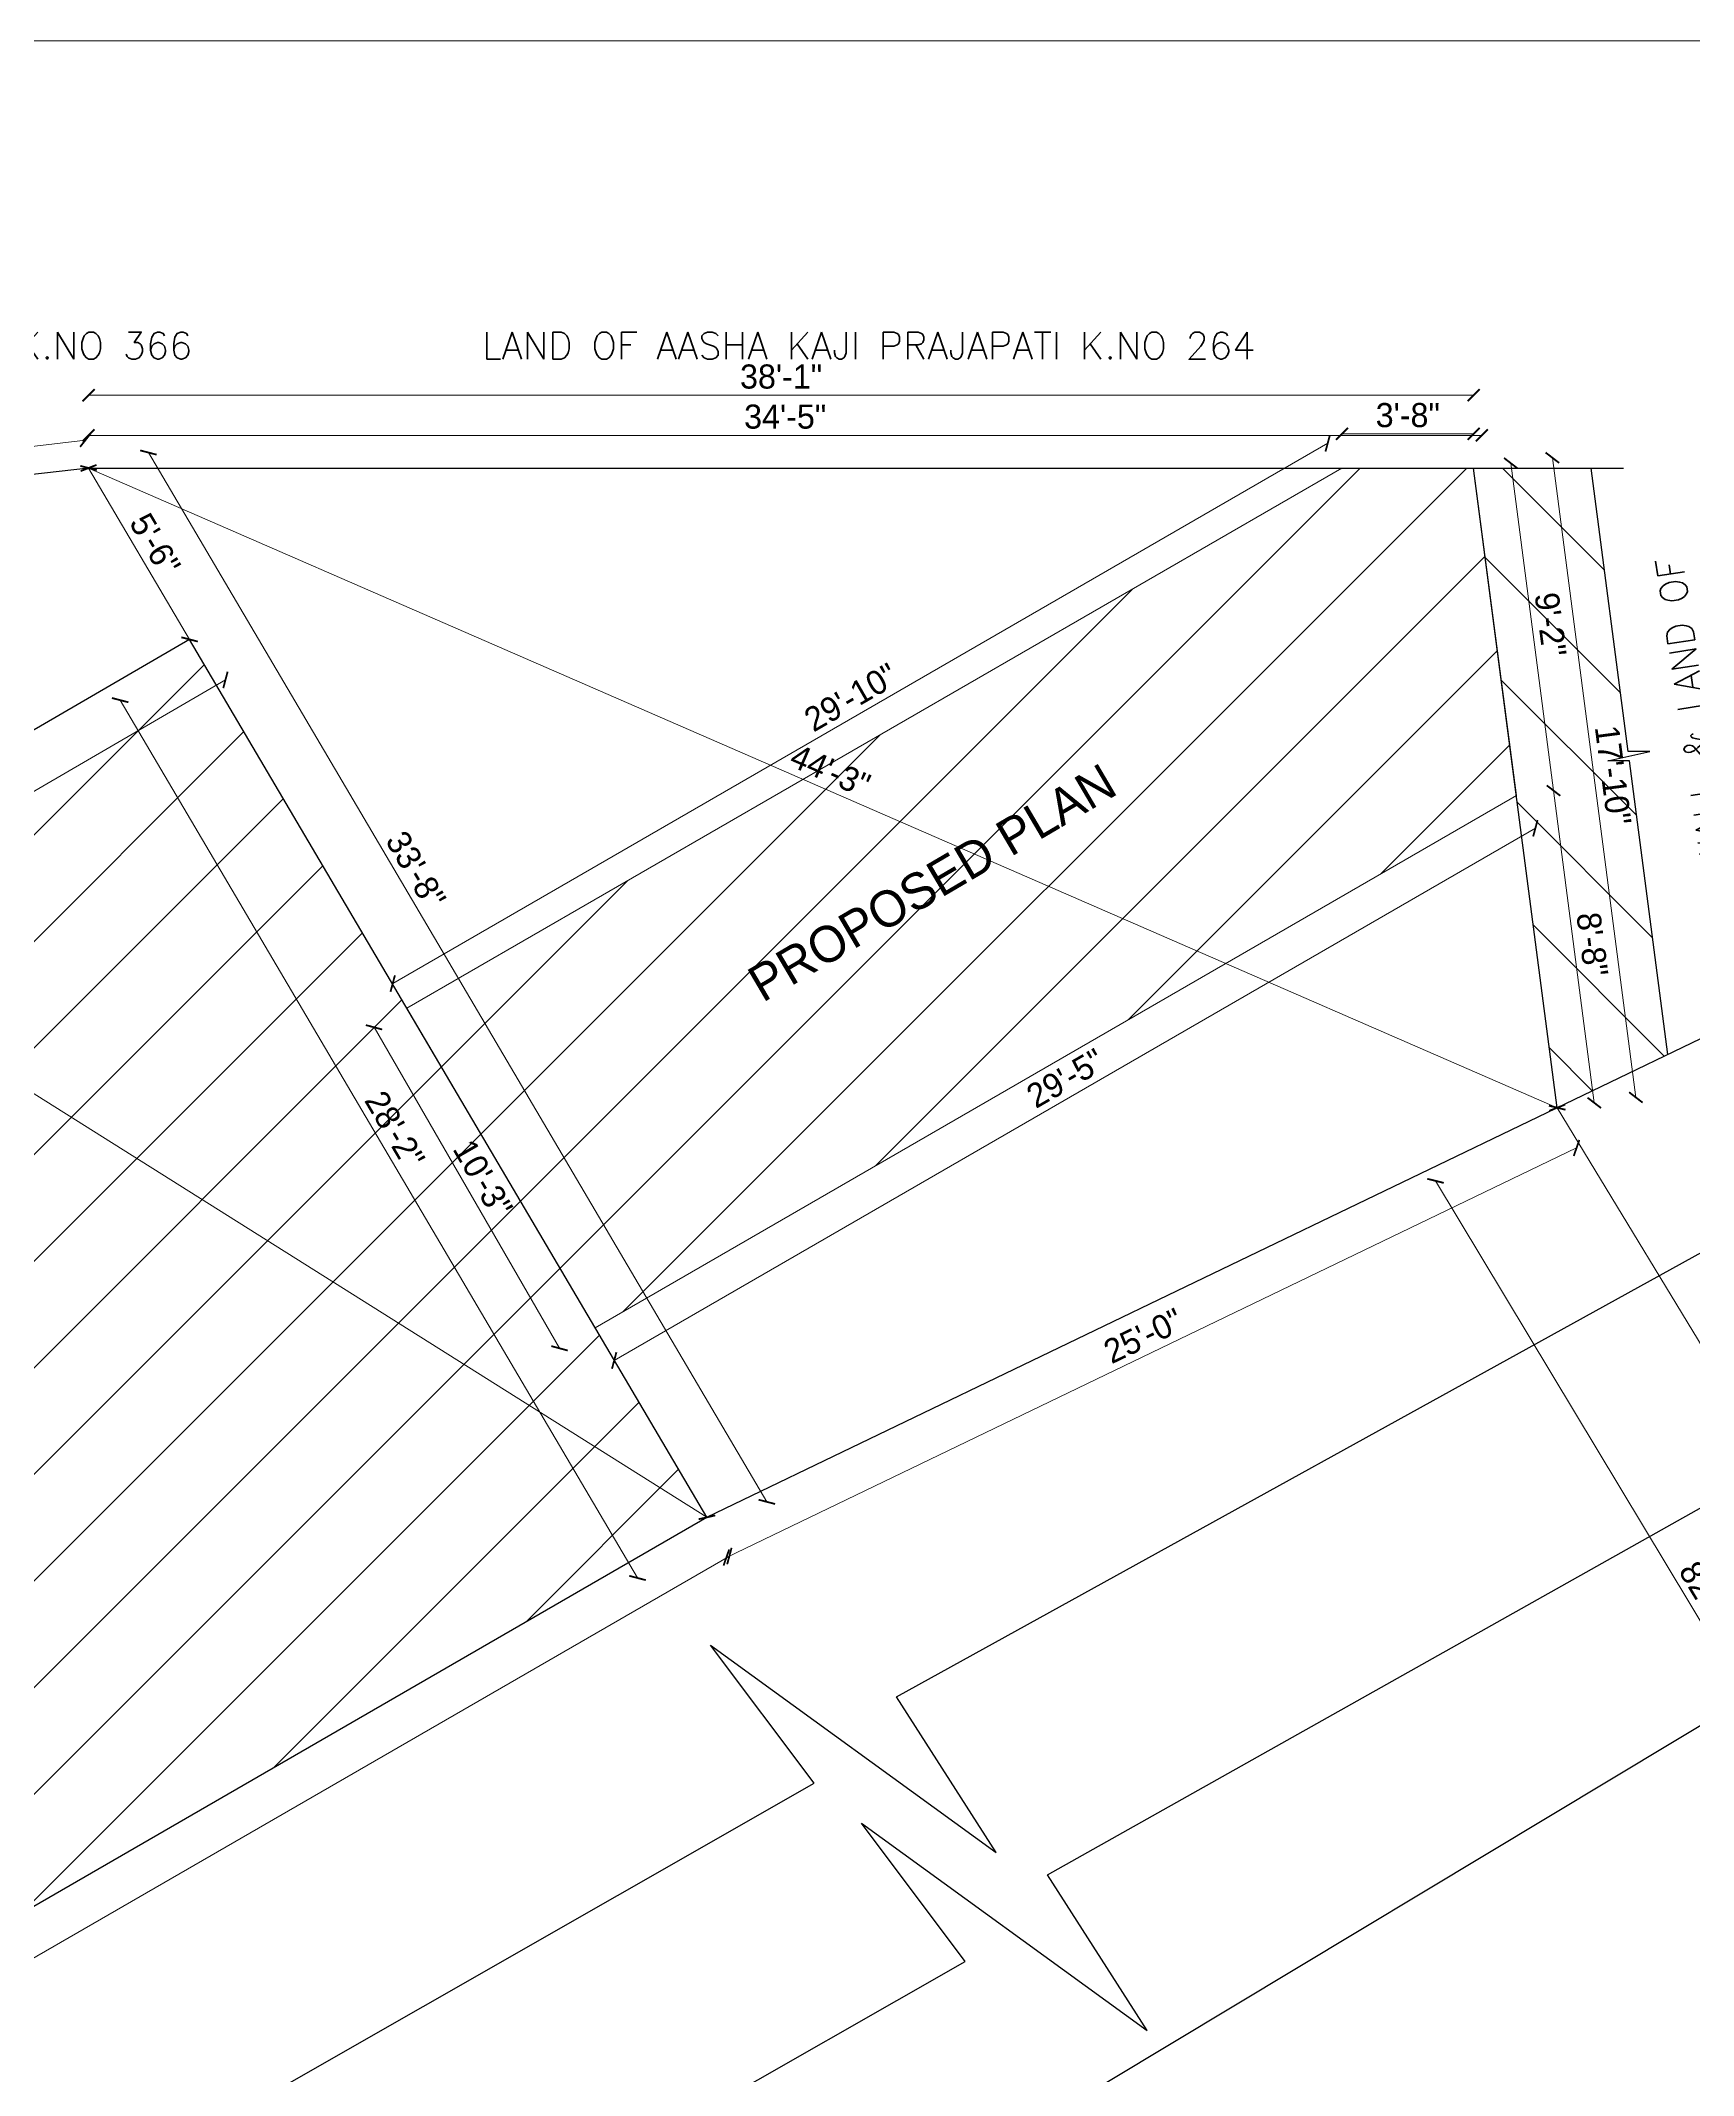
# Model space of a CAD drawing. Header units: inches. Extents: x 20273 to 45441, y -4696 to -1121.
# Drawn here: x 42812 to 43360, y -3121 to -2446 of the extents above; entities that cross this region are included whole.
import ezdxf

# ---------------------------------------------------------------- set-up
doc = ezdxf.new("R2010")
doc.units = ezdxf.units.IN
doc.header["$LTSCALE"] = 5
doc.header["$MEASUREMENT"] = 0
for name, color, linetype, lineweight in [('A-WALL', 7, 'Continuous', 9), ('ele1', 21, 'Continuous', 20), ('HATCH', 253, 'Continuous', 0)]:
    doc.layers.add(name, color=color, linetype=linetype, lineweight=lineweight)
for name, color, linetype in [('DIM', 5, 'Continuous'), ('TEXT', 6, 'Continuous'), ('WALL', 7, 'Continuous')]:
    doc.layers.add(name, color=color, linetype=linetype)
doc.styles.add('ROMANS', font='romans.shx', dxfattribs={"width": 0.8})
doc.styles.add('tt', font='stylu.ttf', dxfattribs={"height": 8})
doc.dimstyles.new('Copy(2) of STANDARD', dxfattribs={"dimtxt": 2, "dimasz": 4, "dimexe": 0, "dimexo": 0, "dimgap": 2, "dimtad": 1, "dimdec": 0, "dimzin": 0, "dimdsep": 46, "dimlunit": 3, "dimtxsty": 'tt', "dimblk": 'ARCHTICK', "dimcen": 0.0505, "dimse1": 1, "dimse2": 1, "dimclrd": 5, "dimclre": 5, "dimclrt": 7, "dimadec": 1, "dimazin": 0, "dimtm": 1e-09, "dimtfac": 1, "dimtdec": 0, "dimtofl": 0, "dimtmove": 1, "dimatfit": 3, "dimfxl": 1, "dimtolj": 2, "dimtzin": 0, "dimlwd": 13, "dimarcsym": 0})
pattern_1 = [(45, (22181.04, 915.08), (-17.67767, 17.67767), [])]

# ---------------------------------------------------------------- blocks, each defined once
blk = doc.blocks.new('_ArchTick')
at = {"color": 0, "linetype": 'ByBlock', "const_width": 0.15}
blk.add_lwpolyline([(-0.5, -0.5), (0.5, 0.5)], dxfattribs=at)
blk = doc.blocks.new('*D572')
at = {"layer": 'Defpoints', "color": 0, "ltscale": 5, "transparency": 16777216}
for p in [(43243.93, -2587.92), (42929.09, -2758.94), (42933.82, -2767.12)]:
    blk.add_point(p, dxfattribs=at)
at = {"layer": 'DIM', "color": 5, "lineweight": 13, "ltscale": 5, "transparency": 16777216}
blk.add_line((43239.19, -2579.73), (42929.09, -2758.94), dxfattribs=at)
at = {"layer": 'DIM', "color": 5, "lineweight": 13, "ltscale": 5, "transparency": 16777216, "xscale": 4, "yscale": 4, "zscale": 4}
for p, rotation in [((43239.19, -2579.73), 30.02282740670279), ((42929.09, -2758.94), 210.0228274067028)]:
    blk.add_blockref('_ArchTick', p, dxfattribs=dict(at, rotation=rotation))
at = {"layer": 'DIM', "color": 7, "ltscale": 5, "transparency": 16777216, "insert": (43081.06, -2664), "char_height": 8, "attachment_point": 5, "rotation": 30.02283, "style": 'tt'}
blk.add_mtext('\\A2;29\'-10"', dxfattribs=at)
blk = doc.blocks.new('*D576')
at = {"layer": 'Defpoints', "color": 0, "ltscale": 5, "transparency": 16777216}
for p in [(43301.78, -2696.54), (43308.07, -2707.42), (42996.26, -2873.09)]:
    blk.add_point(p, dxfattribs=at)
at = {"layer": 'DIM', "color": 5, "lineweight": 13, "ltscale": 5, "transparency": 16777216}
blk.add_line((43002.55, -2883.98), (43308.07, -2707.42), dxfattribs=at)
at = {"layer": 'DIM', "color": 5, "lineweight": 13, "ltscale": 5, "transparency": 16777216, "xscale": 4, "yscale": 4, "zscale": 4}
for p, rotation in [((43308.07, -2707.42), 30.02282740670279), ((43002.55, -2883.98), 210.0228274067028)]:
    blk.add_blockref('_ArchTick', p, dxfattribs=dict(at, rotation=rotation))
at = {"layer": 'DIM', "color": 7, "ltscale": 5, "transparency": 16777216, "insert": (43152.22, -2790.35), "char_height": 8, "attachment_point": 5, "rotation": 30.02283, "style": 'tt'}
blk.add_mtext('\\A2;29\'-5"', dxfattribs=at)
blk = doc.blocks.new('*D577')
at = {"layer": 'Defpoints', "color": 0, "ltscale": 5, "transparency": 16777216}
for p in [(43287.6, -2576.56), (43243.93, -2587.92), (43287.6, -2587.92)]:
    blk.add_point(p, dxfattribs=at)
at = {"layer": 'DIM', "color": 5, "lineweight": 13, "ltscale": 5, "transparency": 16777216}
blk.add_line((43243.93, -2576.56), (43287.6, -2576.56), dxfattribs=at)
at = {"layer": 'DIM', "color": 5, "lineweight": 13, "ltscale": 5, "transparency": 16777216, "xscale": 4, "yscale": 4, "zscale": 4, "rotation": 180}
blk.add_blockref('_ArchTick', (43243.93, -2576.56), dxfattribs=at)
at = {"layer": 'DIM', "color": 5, "lineweight": 13, "ltscale": 5, "transparency": 16777216, "xscale": 4, "yscale": 4, "zscale": 4}
blk.add_blockref('_ArchTick', (43287.6, -2576.56), dxfattribs=at)
at = {"layer": 'DIM', "color": 7, "ltscale": 5, "transparency": 16777216, "insert": (43265.76, -2570.42), "char_height": 8, "attachment_point": 5, "style": 'tt'}
blk.add_mtext('\\A2;3\'-8"', dxfattribs=at)
blk = doc.blocks.new('*D578')
at = {"layer": 'Defpoints', "color": 0, "ltscale": 5, "transparency": 16777216}
for p in [(43287.6, -2587.92), (43299.91, -2586.31), (43301.78, -2696.54)]:
    blk.add_point(p, dxfattribs=at)
at = {"layer": 'DIM', "color": 5, "lineweight": 13, "ltscale": 5, "transparency": 16777216}
blk.add_line((43314.09, -2694.93), (43299.91, -2586.31), dxfattribs=at)
at = {"layer": 'DIM', "color": 5, "lineweight": 13, "ltscale": 5, "transparency": 16777216, "xscale": 4, "yscale": 4, "zscale": 4}
for p, rotation in [((43299.91, -2586.31), 97.43550611294224), ((43314.09, -2694.93), 277.4355061129422)]:
    blk.add_blockref('_ArchTick', p, dxfattribs=dict(at, rotation=rotation))
at = {"layer": 'DIM', "color": 7, "ltscale": 5, "transparency": 16777216, "insert": (43313.08, -2639.83), "char_height": 8, "attachment_point": 5, "rotation": 277.43551, "style": 'tt'}
blk.add_mtext('\\A2;9\'-2"', dxfattribs=at)
blk = doc.blocks.new('*D579')
at = {"layer": 'Defpoints', "color": 0, "ltscale": 5, "transparency": 16777216}
for p in [(42933.82, -2767.12), (42996.26, -2873.09), (42984.42, -2879.93)]:
    blk.add_point(p, dxfattribs=at)
at = {"layer": 'DIM', "color": 5, "lineweight": 13, "ltscale": 5, "transparency": 16777216}
blk.add_line((42922.89, -2773.44), (42984.42, -2879.93), dxfattribs=at)
at = {"layer": 'DIM', "color": 5, "lineweight": 13, "ltscale": 5, "transparency": 16777216, "xscale": 4, "yscale": 4, "zscale": 4}
for p, rotation in [((42922.89, -2773.44), 120.0228274066963), ((42984.42, -2879.93), 300.0228274066963)]:
    blk.add_blockref('_ArchTick', p, dxfattribs=dict(at, rotation=rotation))
at = {"layer": 'DIM', "color": 7, "ltscale": 5, "transparency": 16777216, "insert": (42959, -2823.6), "char_height": 8, "attachment_point": 5, "rotation": 300.02283, "style": 'tt'}
blk.add_mtext('\\A2;10\'-3"', dxfattribs=at)
blk = doc.blocks.new('*D580')
at = {"layer": 'Defpoints', "color": 0, "ltscale": 5, "transparency": 16777216}
for p in [(42828.22, -2587.92), (42828.22, -2587.92), (43315.3, -2800.12)]:
    blk.add_point(p, dxfattribs=at)
at = {"layer": 'DIM', "color": 5, "lineweight": 13, "ltscale": 5, "transparency": 16777216}
blk.add_line((43315.3, -2800.12), (42828.22, -2587.92), dxfattribs=at)
at = {"layer": 'DIM', "color": 5, "lineweight": 13, "ltscale": 5, "transparency": 16777216, "xscale": 4, "yscale": 4, "zscale": 4}
for p, rotation in [((42828.22, -2587.92), 156.4590553134295), ((43315.3, -2800.12), 336.4590553134295)]:
    blk.add_blockref('_ArchTick', p, dxfattribs=dict(at, rotation=rotation))
at = {"layer": 'DIM', "color": 7, "ltscale": 5, "transparency": 16777216, "insert": (43074.23, -2688.35), "char_height": 8, "attachment_point": 5, "rotation": 336.45906, "style": 'tt'}
blk.add_mtext('\\A2;44\'-3"', dxfattribs=at)
blk = doc.blocks.new('*D562')
at = {"layer": 'Defpoints', "color": 0, "ltscale": 5, "transparency": 16777216}
for p in [(42879.27, -2564.41), (42848.07, -2582.79), (43084.36, -2912.48)]:
    blk.add_point(p, dxfattribs=at)
at = {"layer": 'DIM', "color": 5, "lineweight": 13, "ltscale": 5, "transparency": 16777216}
blk.add_line((43053.17, -2930.86), (42848.07, -2582.79), dxfattribs=at)
at = {"layer": 'DIM', "color": 5, "lineweight": 13, "ltscale": 5, "transparency": 16777216, "xscale": 4, "yscale": 4, "zscale": 4}
for p, rotation in [((42848.07, -2582.79), 120.5085900979847), ((43053.17, -2930.86), 300.5085900979847)]:
    blk.add_blockref('_ArchTick', p, dxfattribs=dict(at, rotation=rotation))
at = {"layer": 'DIM', "color": 7, "ltscale": 5, "transparency": 16777216, "insert": (42936.77, -2721.21), "char_height": 8, "attachment_point": 5, "rotation": 300.50859, "style": 'tt'}
blk.add_mtext('\\A2;33\'-8"', dxfattribs=at)
blk = doc.blocks.new('*D581')
at = {"layer": 'Defpoints', "color": 0, "ltscale": 5, "transparency": 16777216}
for p in [(42534.6, -2622.19), (43033.32, -2935.99), (43033.32, -2935.99)]:
    blk.add_point(p, dxfattribs=at)
at = {"layer": 'DIM', "color": 5, "lineweight": 13, "ltscale": 5, "transparency": 16777216}
blk.add_line((42534.6, -2622.19), (43033.32, -2935.99), dxfattribs=at)
at = {"layer": 'DIM', "color": 5, "lineweight": 13, "ltscale": 5, "transparency": 16777216, "xscale": 4, "yscale": 4, "zscale": 4}
for p, rotation in [((42534.6, -2622.19), 147.8211343331413), ((43033.32, -2935.99), 327.8211343331413)]:
    blk.add_blockref('_ArchTick', p, dxfattribs=dict(at, rotation=rotation))
at = {"layer": 'DIM', "color": 7, "ltscale": 5, "transparency": 16777216, "insert": (42787.25, -2773.86), "char_height": 8, "attachment_point": 5, "rotation": 327.82113, "style": 'tt'}
blk.add_mtext('\\A2;49\'-1"', dxfattribs=at)
blk = doc.blocks.new('*D563')
at = {"layer": 'Defpoints', "color": 0, "ltscale": 5, "transparency": 16777216}
for p in [(43287.6, -2563.78), (42828.22, -2587.92), (43287.6, -2587.92)]:
    blk.add_point(p, dxfattribs=at)
at = {"layer": 'DIM', "color": 5, "lineweight": 13, "ltscale": 5, "transparency": 16777216}
blk.add_line((42828.22, -2563.78), (43287.6, -2563.78), dxfattribs=at)
at = {"layer": 'DIM', "color": 5, "lineweight": 13, "ltscale": 5, "transparency": 16777216, "xscale": 4, "yscale": 4, "zscale": 4, "rotation": 180}
blk.add_blockref('_ArchTick', (42828.22, -2563.78), dxfattribs=at)
at = {"layer": 'DIM', "color": 5, "lineweight": 13, "ltscale": 5, "transparency": 16777216, "xscale": 4, "yscale": 4, "zscale": 4}
blk.add_blockref('_ArchTick', (43287.6, -2563.78), dxfattribs=at)
at = {"layer": 'DIM', "color": 7, "ltscale": 5, "transparency": 16777216, "insert": (43057.91, -2557.63), "char_height": 8, "attachment_point": 5, "style": 'tt'}
blk.add_mtext('\\A2;38\'-1"', dxfattribs=at)
blk = doc.blocks.new('*D564')
at = {"layer": 'Defpoints', "color": 0, "ltscale": 5, "transparency": 16777216}
for p in [(42827.15, -2578.71), (42828.22, -2587.92), (42534.6, -2622.19)]:
    blk.add_point(p, dxfattribs=at)
at = {"layer": 'DIM', "color": 5, "lineweight": 13, "ltscale": 5, "transparency": 16777216}
blk.add_line((42533.53, -2612.98), (42827.15, -2578.71), dxfattribs=at)
at = {"layer": 'DIM', "color": 5, "lineweight": 13, "ltscale": 5, "transparency": 16777216, "xscale": 4, "yscale": 4, "zscale": 4}
for p, rotation in [((42827.15, -2578.71), 6.656485109489094), ((42533.53, -2612.98), 186.6564851094891)]:
    blk.add_blockref('_ArchTick', p, dxfattribs=dict(at, rotation=rotation))
at = {"layer": 'DIM', "color": 7, "ltscale": 5, "transparency": 16777216, "insert": (42679.62, -2589.71), "char_height": 8, "attachment_point": 5, "rotation": 6.65649, "style": 'tt'}
blk.add_mtext('\\A2;24\'-8"', dxfattribs=at)
blk = doc.blocks.new('*D566')
at = {"layer": 'Defpoints', "color": 0, "ltscale": 5, "transparency": 16777216}
for p in [(43315.3, -2800.12), (43321.73, -2813.47), (43033.32, -2935.99)]:
    blk.add_point(p, dxfattribs=at)
at = {"layer": 'DIM', "color": 5, "lineweight": 13, "ltscale": 5, "transparency": 16777216}
blk.add_line((43039.75, -2949.33), (43321.73, -2813.47), dxfattribs=at)
at = {"layer": 'DIM', "color": 5, "lineweight": 13, "ltscale": 5, "transparency": 16777216, "xscale": 4, "yscale": 4, "zscale": 4}
for p, rotation in [((43321.73, -2813.47), 25.72641114425595), ((43039.75, -2949.33), 205.726411144256)]:
    blk.add_blockref('_ArchTick', p, dxfattribs=dict(at, rotation=rotation))
at = {"layer": 'DIM', "color": 7, "ltscale": 5, "transparency": 16777216, "insert": (43178.05, -2875.81), "char_height": 8, "attachment_point": 5, "rotation": 25.72641, "style": 'tt'}
blk.add_mtext('\\A2;25\'-0"', dxfattribs=at)
blk = doc.blocks.new('*D568')
at = {"layer": 'Defpoints', "color": 0, "ltscale": 5, "transparency": 16777216}
for p in [(43315.3, -2800.12), (43486.45, -3084.73), (43446.1, -3108.99)]:
    blk.add_point(p, dxfattribs=at)
at = {"layer": 'DIM', "color": 5, "lineweight": 13, "ltscale": 5, "transparency": 16777216}
blk.add_line((43274.95, -2824.38), (43446.1, -3108.99), dxfattribs=at)
at = {"layer": 'DIM', "color": 5, "lineweight": 13, "ltscale": 5, "transparency": 16777216, "xscale": 4, "yscale": 4, "zscale": 4}
for p, rotation in [((43274.95, -2824.38), 121.020957503502), ((43446.1, -3108.99), 301.020957503502)]:
    blk.add_blockref('_ArchTick', p, dxfattribs=dict(at, rotation=rotation))
at = {"layer": 'DIM', "color": 7, "ltscale": 5, "transparency": 16777216, "insert": (43365.82, -2963.5), "char_height": 8, "attachment_point": 5, "rotation": 301.02096, "style": 'tt'}
blk.add_mtext("\\A2;82'-4''", dxfattribs=at)
blk = doc.blocks.new('*D570')
at = {"layer": 'Defpoints', "color": 0, "ltscale": 5, "transparency": 16777216}
for p in [(43315.3, -2800.12), (43487.49, -3084.11), (43487.49, -3084.11)]:
    blk.add_point(p, dxfattribs=at)
at = {"layer": 'DIM', "color": 5, "lineweight": 13, "ltscale": 5, "transparency": 16777216}
blk.add_line((43315.3, -2800.12), (43487.49, -3084.11), dxfattribs=at)
at = {"layer": 'DIM', "color": 5, "lineweight": 13, "ltscale": 5, "transparency": 16777216, "xscale": 4, "yscale": 4, "zscale": 4}
for p, rotation in [((43315.3, -2800.12), 121.2299142519415), ((43487.49, -3084.11), 301.2299142519415)]:
    blk.add_blockref('_ArchTick', p, dxfattribs=dict(at, rotation=rotation))
at = {"layer": 'DIM', "color": 7, "ltscale": 5, "transparency": 16777216, "insert": (43406.77, -2938.85), "char_height": 8, "attachment_point": 5, "rotation": 301.22991, "style": 'tt'}
blk.add_mtext("\\A2;71'-4''", dxfattribs=at)
blk = doc.blocks.new('*D553')
at = {"layer": 'Defpoints', "color": 0, "ltscale": 5, "transparency": 16777216}
for p in [(43287.6, -2587.92), (43315.3, -2800.12), (43341.4, -2796.71)]:
    blk.add_point(p, dxfattribs=at)
at = {"layer": 'DIM', "color": 5, "lineweight": 13, "ltscale": 5, "transparency": 16777216}
blk.add_line((43313.71, -2584.51), (43341.4, -2796.71), dxfattribs=at)
at = {"layer": 'DIM', "color": 5, "lineweight": 13, "ltscale": 5, "transparency": 16777216, "xscale": 4, "yscale": 4, "zscale": 4}
for p, rotation in [((43313.71, -2584.51), 97.43550611295157), ((43341.4, -2796.71), 277.4355061129515)]:
    blk.add_blockref('_ArchTick', p, dxfattribs=dict(at, rotation=rotation))
at = {"layer": 'DIM', "color": 7, "ltscale": 5, "transparency": 16777216, "insert": (43333.82, -2689.8), "char_height": 8, "attachment_point": 5, "rotation": 277.43551, "style": 'tt'}
blk.add_mtext('\\A2;17\'-10"', dxfattribs=at)
blk = doc.blocks.new('*D558')
at = {"layer": 'Defpoints', "color": 0, "ltscale": 5, "transparency": 16777216}
for p in [(42912.77, -2621.27), (43084.36, -2912.48), (43010.3, -2956.12)]:
    blk.add_point(p, dxfattribs=at)
at = {"layer": 'DIM', "color": 5, "lineweight": 13, "ltscale": 5, "transparency": 16777216}
blk.add_line((42838.7, -2664.92), (43010.3, -2956.12), dxfattribs=at)
at = {"layer": 'DIM', "color": 5, "lineweight": 13, "ltscale": 5, "transparency": 16777216, "xscale": 4, "yscale": 4, "zscale": 4}
for p, rotation in [((42838.7, -2664.92), 120.5085900979861), ((43010.3, -2956.12), 300.5085900979861)]:
    blk.add_blockref('_ArchTick', p, dxfattribs=dict(at, rotation=rotation))
at = {"layer": 'DIM', "color": 7, "ltscale": 5, "transparency": 16777216, "insert": (42929.79, -2807.4), "char_height": 8, "attachment_point": 5, "rotation": 300.50859, "style": 'tt'}
blk.add_mtext('\\A2;28\'-2"', dxfattribs=at)
blk = doc.blocks.new('*D574')
at = {"layer": 'Defpoints', "color": 0, "ltscale": 5, "transparency": 16777216}
for p in [(42861.73, -2637.76), (42873.62, -2658.2), (42534.6, -2828.17)]:
    blk.add_point(p, dxfattribs=at)
at = {"layer": 'DIM', "color": 5, "lineweight": 13, "ltscale": 5, "transparency": 16777216}
blk.add_line((42546.5, -2848.6), (42873.62, -2658.2), dxfattribs=at)
at = {"layer": 'DIM', "color": 5, "lineweight": 13, "ltscale": 5, "transparency": 16777216, "xscale": 4, "yscale": 4, "zscale": 4}
for p, rotation in [((42873.62, -2658.2), 30.20167562402278), ((42546.5, -2848.6), 210.2016756240228)]:
    blk.add_blockref('_ArchTick', p, dxfattribs=dict(at, rotation=rotation))
at = {"layer": 'DIM', "color": 7, "ltscale": 5, "transparency": 16777216, "insert": (42706.9, -2747.96), "char_height": 8, "attachment_point": 5, "rotation": 30.20168, "style": 'tt'}
blk.add_mtext('\\A2;31\'-7"', dxfattribs=at)
blk = doc.blocks.new('*D559')
at = {"layer": 'Defpoints', "color": 0, "ltscale": 5, "transparency": 16777216}
for p in [(43033.32, -2935.99), (43040.75, -2948.85), (42534.6, -3224.19)]:
    blk.add_point(p, dxfattribs=at)
at = {"layer": 'DIM', "color": 5, "lineweight": 13, "ltscale": 5, "transparency": 16777216}
blk.add_line((42542.04, -3237.05), (43040.75, -2948.85), dxfattribs=at)
at = {"layer": 'DIM', "color": 5, "lineweight": 13, "ltscale": 5, "transparency": 16777216, "xscale": 4, "yscale": 4, "zscale": 4}
for p, rotation in [((43040.75, -2948.85), 30.02282740668969), ((42542.04, -3237.05), 210.0228274066897)]:
    blk.add_blockref('_ArchTick', p, dxfattribs=dict(at, rotation=rotation))
at = {"layer": 'DIM', "color": 7, "ltscale": 5, "transparency": 16777216, "insert": (42788.3, -3087.6), "char_height": 8, "attachment_point": 5, "rotation": 30.02283, "style": 'tt'}
blk.add_mtext("\\A2;48'", dxfattribs=at)
blk = doc.blocks.new('*D575')
at = {"layer": 'Defpoints', "color": 0, "ltscale": 5, "transparency": 16777216}
for p in [(42828.22, -2587.92), (42828.22, -2587.92), (42861.73, -2644.78)]:
    blk.add_point(p, dxfattribs=at)
at = {"layer": 'DIM', "color": 5, "lineweight": 13, "ltscale": 5, "transparency": 16777216}
blk.add_line((42861.73, -2644.78), (42828.22, -2587.92), dxfattribs=at)
at = {"layer": 'DIM', "color": 5, "lineweight": 13, "ltscale": 5, "transparency": 16777216, "xscale": 4, "yscale": 4, "zscale": 4}
for p, rotation in [((42828.22, -2587.92), 120.5085900979771), ((42861.73, -2644.78), 300.5085900979771)]:
    blk.add_blockref('_ArchTick', p, dxfattribs=dict(at, rotation=rotation))
at = {"layer": 'DIM', "color": 7, "ltscale": 5, "transparency": 16777216, "insert": (42850.29, -2613.22), "char_height": 8, "attachment_point": 5, "rotation": 300.50859, "style": 'tt'}
blk.add_mtext('\\A2;5\'-6"', dxfattribs=at)
blk = doc.blocks.new('*D582')
at = {"layer": 'Defpoints', "color": 0, "ltscale": 5, "transparency": 16777216}
for p in [(43290.3, -2577.09), (42828.22, -2587.92), (43290.3, -2587.92)]:
    blk.add_point(p, dxfattribs=at)
at = {"layer": 'DIM', "color": 5, "lineweight": 13, "ltscale": 5, "transparency": 16777216}
blk.add_line((42828.22, -2577.09), (43290.3, -2577.09), dxfattribs=at)
at = {"layer": 'DIM', "color": 5, "lineweight": 13, "ltscale": 5, "transparency": 16777216, "xscale": 4, "yscale": 4, "zscale": 4, "rotation": 180}
blk.add_blockref('_ArchTick', (42828.22, -2577.09), dxfattribs=at)
at = {"layer": 'DIM', "color": 5, "lineweight": 13, "ltscale": 5, "transparency": 16777216, "xscale": 4, "yscale": 4, "zscale": 4}
blk.add_blockref('_ArchTick', (43290.3, -2577.09), dxfattribs=at)
at = {"layer": 'DIM', "color": 7, "ltscale": 5, "transparency": 16777216, "insert": (43059.26, -2570.92), "char_height": 8, "attachment_point": 5, "style": 'tt'}
blk.add_mtext('\\A2;34\'-5"', dxfattribs=at)
blk = doc.blocks.new('*D756')
at = {"layer": 'Defpoints', "color": 0, "ltscale": 5, "transparency": 16777216}
for p in [(43301.78, -2696.54), (43315.3, -2800.12), (43327.61, -2798.51)]:
    blk.add_point(p, dxfattribs=at)
at = {"layer": 'DIM', "color": 5, "lineweight": 13, "ltscale": 5, "transparency": 16777216}
blk.add_line((43314.09, -2694.93), (43327.61, -2798.51), dxfattribs=at)
at = {"layer": 'DIM', "color": 5, "lineweight": 13, "ltscale": 5, "transparency": 16777216, "xscale": 4, "yscale": 4, "zscale": 4}
for p, rotation in [((43314.09, -2694.93), 97.43550611294225), ((43327.61, -2798.51), 277.4355061129423)]:
    blk.add_blockref('_ArchTick', p, dxfattribs=dict(at, rotation=rotation))
at = {"layer": 'DIM', "color": 7, "ltscale": 5, "transparency": 16777216, "insert": (43326.93, -2745.93), "char_height": 8, "attachment_point": 5, "rotation": 277.43551, "style": 'tt'}
blk.add_mtext('\\A2;8\'-8"', dxfattribs=at)

msp = doc.modelspace()

# ---------------------------------------------------------------- hatches: boundary and pattern name
at = {"layer": 'HATCH', "ltscale": 5}
h = msp.add_hatch(dxfattribs=at)
h.set_pattern_fill('ANSI31', color=256, scale=200, style=0)
h.set_pattern_definition(pattern_1)
h.paths.add_polyline_path([(43287.6, -2587.92), (43243.93, -2587.92), (42933.82, -2767.12), (42996.26, -2873.09), (43301.78, -2696.54)])
h.paths.add_polyline_path([(43053.69, -2689.33), (43087.71, -2704.15), (43095.11, -2687.16), (43061.09, -2672.33)], flags=25)
h.paths.add_polyline_path([(43050.93, -2770.18), (43175.08, -2697.16), (43165.45, -2680.79), (43041.3, -2753.81)], flags=24)
h = msp.add_hatch(dxfattribs=at)
h.set_pattern_fill('ANSI31', color=256, scale=200, angle=90, style=0)
h.set_pattern_definition([(135, (21450.476, -17758.31), (-17.67767, -17.67767), [])])
h.paths.add_polyline_path([(43339.28, -2685.06), (43332.08, -2685.06), (43346, -2681.92), (43338.87, -2681.92), (43326.6, -2587.92), (43287.6, -2587.92), (43315.3, -2800.12), (43351.99, -2782.44)])
h.paths.add_polyline_path([(43323.63, -2670.46), (43328.94, -2711.1), (43316.41, -2712.74), (43311.11, -2672.09)], flags=24)
h = msp.add_hatch(dxfattribs=at)
h.set_pattern_fill('ANSI31', color=256, scale=200, style=0)
h.set_pattern_definition(pattern_1)
h.paths.add_polyline_path([(42861.73, -2644.78), (42534.6, -2835.19), (42534.6, -3184.92), (42534.6, -3224.19), (43033.32, -2935.99)])
h.paths.add_polyline_path([(42941.11, -2810.83), (42959.68, -2842.97), (42975.73, -2833.69), (42957.16, -2801.56)], flags=24)
h.paths.add_polyline_path([(42766.8, -2771.73), (42798.21, -2791.5), (42808.08, -2775.81), (42776.67, -2756.04)], flags=24)
h.paths.add_polyline_path([(42553.84, -3048.27), (42553.84, -3011.16), (42535.31, -3011.16), (42535.31, -3048.27)], flags=24)
h.paths.add_polyline_path([(42695.36, -2765.08), (42727.43, -2746.41), (42718.11, -2730.39), (42686.03, -2749.06)], flags=24)
h.paths.add_polyline_path([(42656.06, -2974.46), (42801.3, -2890.6), (42794.8, -2879.34), (42649.56, -2963.2)], flags=24)
h.paths.add_polyline_path([(42647.87, -2954.41), (42792.15, -2871.11), (42782.78, -2854.87), (42638.5, -2938.17)], flags=24)

# ---------------------------------------------------------------- linework, layer by layer
at = {"layer": 'A-WALL', "ltscale": 5}
for p, q in [((42933.82, -2767.12), (43243.93, -2587.92)), ((42996.26, -2873.09), (43301.78, -2696.54))]:
    msp.add_line(p, q, dxfattribs=at)
msp.add_lwpolyline([(43287.6, -2587.92), (43243.93, -2587.92), (42933.82, -2767.12), (42996.26, -2873.09), (43301.78, -2696.54)], close=True, dxfattribs=at)
at = {"layer": 'ele1'}
msp.add_lwpolyline([(42351.65, -2446.17), (45436.61, -2446.17), (45436.61, -4601.5), (42351.65, -4601.5)], close=True, dxfattribs=at)
msp.add_lwpolyline([(42351.65, -2446.17), (45436.61, -2446.17), (45436.61, -4601.5), (42351.65, -4601.5)], close=True, dxfattribs=at)
at = {"layer": 'WALL', "ltscale": 5}
for p, q in [((42828.22, -2587.92), (42534.6, -2622.19)), ((42828.22, -2587.92), (43290.3, -2587.92)), ((43315.3, -2800.12), (43287.6, -2587.92)), ((43287.6, -2587.92), (43337.28, -2587.92)), ((43338.87, -2681.92), (43326.6, -2587.92)), ((42861.73, -2644.78), (42534.6, -2835.19)), ((43033.32, -2935.99), (42861.73, -2644.78)), ((43332.08, -2685.06), (43346, -2681.92)), ((43339.28, -2685.06), (43332.08, -2685.06)), ((43346, -2681.92), (43338.87, -2681.92)), ((43351.99, -2782.44), (43339.28, -2685.06)), ((43033.32, -2935.99), (43415.64, -2751.77)), ((43096.2, -2995.56), (43448, -2801.16)), ((43146.25, -3054.63), (43488.12, -2862.39)), ((42597.67, -3464.68), (43527.5, -2906.08)), ((42534.6, -3224.19), (43033.32, -2935.99)), ((43034.47, -2978.36), (43129.21, -3047.16)), ((43068.92, -3024.23), (43034.47, -2978.36)), ((43129.21, -3047.16), (43096.2, -2995.56)), ((42534.6, -3329.13), (43068.92, -3024.23)), ((43118.98, -3083.3), (43084.53, -3037.43)), ((43084.53, -3037.43), (43179.27, -3106.24)), ((43179.27, -3106.24), (43146.25, -3054.63)), ((42542.76, -3412.11), (43118.98, -3083.3))]:
    msp.add_line(p, q, dxfattribs=at)

# ---------------------------------------------------------------- texts
at = {"layer": 'TEXT', "lineweight": 9, "style": 'ROMANS'}
for s, p in [('LAND OF CHANDRA KIRAN RAJBHANDARI K.NO 366', (42558.71, -2551.82)), ('LAND OF AASHA KAJI PRAJAPATI K.NO 264', (42958.72, -2551.82))]:
    msp.add_text(s, height=9, dxfattribs=at).set_placement(p)
msp.add_text('HOUSE WALL & LAND OF          ', height=9, rotation=98.54376, dxfattribs=at).set_placement((43379.06, -2765.43))
at = {"layer": 'TEXT', "lineweight": 70, "style": 'tt'}
msp.add_text('PROPOSED PLAN', height=12, rotation=30.46064, dxfattribs=at).set_placement((43051.79, -2765.4))

# ---------------------------------------------------------------- dimensions: what is measured, and where the dimension line sits
at = {"layer": 'DIM', "ltscale": 5}
for p1, p2, distance, text, picture, middle in [((42828.22, -2587.92), (43287.6, -2587.92), 24.14, '38\'-1"', '*D563', (43057.91, -2557.63)), ((43033.32, -2935.99), (43315.3, -2800.12), -14.82, '25\'-0"', '*D566', (43178.05, -2875.81)), ((43315.3, -2800.12), (43486.45, -3084.73), -47.08, "82'-4''", '*D568', (43365.82, -2963.5)), ((43315.3, -2800.12), (43487.49, -3084.11), 0, "71'-4''", '*D570', (43406.77, -2938.85))]:
    dim = msp.add_aligned_dim(p1=p1, p2=p2, distance=distance, text=text, dimstyle='Copy(2) of STANDARD', dxfattribs=at)
    dim.commit()
    dim.dimension.update_dxf_attribs({"geometry": picture, "text_midpoint": middle})
dim = msp.add_linear_dim(base=(42848.07, -2582.79), p1=(43084.36, -2912.48), p2=(42879.27, -2564.41), angle=120.50859, dimstyle='Copy(2) of STANDARD', dxfattribs=at)
dim.commit()
dim.dimension.update_dxf_attribs({"geometry": '*D562', "text_midpoint": (42931.47, -2724.32), "dimtype": 161})
dim = msp.add_linear_dim(base=(43290.3, -2577.09), p1=(42828.22, -2587.92), p2=(43290.3, -2587.92), text='34\'-5"', dimstyle='Copy(2) of STANDARD', dxfattribs=at)
dim.commit()
dim.dimension.update_dxf_attribs({"geometry": '*D582', "text_midpoint": (43059.26, -2570.92)})
for p1, p2, distance, picture, middle in [((43243.93, -2587.92), (43287.6, -2587.92), 11.36, '*D577', (43265.76, -2570.42)), ((42534.6, -2622.19), (42828.22, -2587.92), 9.27, '*D564', (42679.62, -2589.71)), ((43287.6, -2587.92), (43315.3, -2800.12), 26.33, '*D553', (43333.82, -2689.8)), ((43301.78, -2696.54), (43287.6, -2587.92), -12.41, '*D578', (43313.08, -2639.83)), ((42861.73, -2644.78), (42828.22, -2587.92), 0, '*D575', (42850.29, -2613.22)), ((43315.3, -2800.12), (42828.22, -2587.92), 0, '*D580', (43074.23, -2688.35)), ((42534.6, -2622.19), (43033.32, -2935.99), 0, '*D581', (42787.25, -2773.86)), ((42912.77, -2621.27), (43084.36, -2912.48), -85.97, '*D558', (42929.79, -2807.4)), ((42534.6, -2828.17), (42861.73, -2637.76), -23.64, '*D574', (42706.9, -2747.96)), ((42534.6, -3224.19), (43033.32, -2935.99), -14.86, '*D559', (42788.3, -3087.6))]:
    dim = msp.add_aligned_dim(p1=p1, p2=p2, distance=distance, dimstyle='Copy(2) of STANDARD', dxfattribs=at)
    dim.commit()
    dim.dimension.update_dxf_attribs({"geometry": picture, "text_midpoint": middle})
for base, p1, p2, angle, picture, middle in [((42929.09, -2758.94), (43243.93, -2587.92), (42933.82, -2767.12), 30.02283, '*D572', (43081.06, -2664)), ((43308.07, -2707.42), (42996.26, -2873.09), (43301.78, -2696.54), 30.02283, '*D576', (43152.22, -2790.35)), ((43327.61, -2798.51), (43301.78, -2696.54), (43315.3, -2800.12), 277.43551, '*D756', (43326.93, -2745.93)), ((42984.42, -2879.93), (42933.82, -2767.12), (42996.26, -2873.09), 120.02283, '*D579', (42959, -2823.6))]:
    dim = msp.add_linear_dim(base=base, p1=p1, p2=p2, angle=angle, dimstyle='Copy(2) of STANDARD', dxfattribs=at)
    dim.commit()
    dim.dimension.update_dxf_attribs({"geometry": picture, "text_midpoint": middle})

doc.saveas('drawing.dxf')
